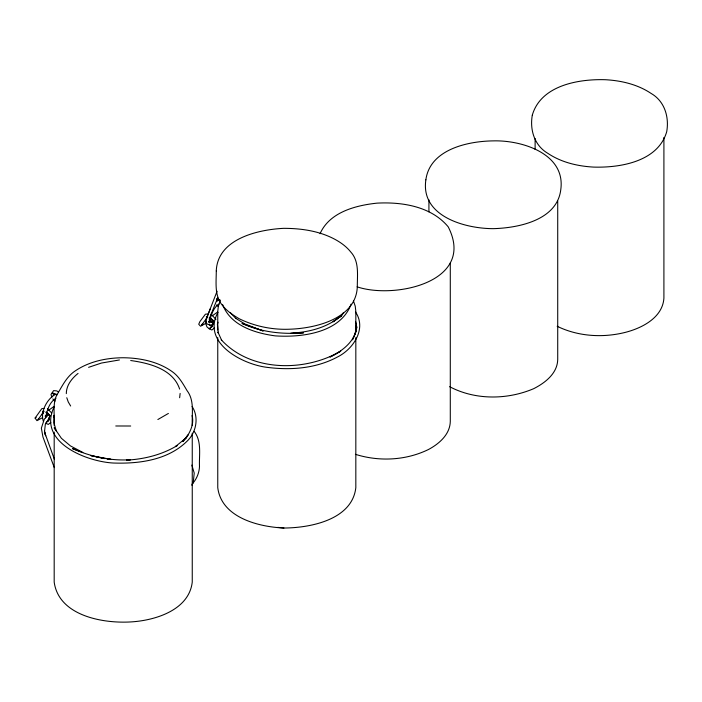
<?xml version="1.0" encoding="UTF-8"?>
<svg xmlns="http://www.w3.org/2000/svg" width="702" height="702" viewBox="0 0 702 702"><rect width="100%" height="100%" fill="white"/><g stroke="black" fill="none" stroke-linecap="round" stroke-linejoin="round"><path stroke-width="1.05" d="M192.251 433.169L192.251 582.107C189.057 609.81 155.967 620.164 132.23 621.832C104.124 623.876 58.898 616.303 54.186 582.107L54.186 432.072M192.251 425.509C191.734 413.847 194.726 400.57 186.995 390.54C182.924 383.678 179.001 376.465 172.341 371.735C158.178 361.574 140.347 357.932 123.183 357.748C106.02 357.844 88.285 361.609 74.105 371.683C65.909 377.65 61.723 387.083 56.537 395.472C52.352 404.922 54.888 415.549 54.186 425.509M217.76 337.636L217.76 487.671C221.481 517.716 258.845 526.939 283.95 528.018C310.056 527.922 352.158 519.892 355.826 487.671L355.826 337.636M217.76 329.975L217.76 311.355L218.348 306.151L220.112 301.035M355.826 332.16L355.826 311.355L355.23 306.16L353.475 301.035M450.289 262.969L450.289 421.472C450 434.433 439.189 443.761 428.58 449.447C406.081 460.486 379.203 461.846 355.396 454.308M557.721 200.947L557.721 359.45C557.441 373.455 545.121 382.853 533.731 388.662C507.274 399.938 475.28 400.245 449.613 386.679M663.908 137.452L663.908 298.139C662.627 318.067 641.137 328.562 624.157 332.66C601.991 337.978 577.764 336.337 557.177 326.281M66.304 393.638C66.304 385.31 71.823 378.396 78.045 373.429M44.542 431.125L45.648 435.802L44.489 431.949L45.323 424.377L49.386 417.532M179.642 397.736L180.133 393.427M45.56 417.848C46.929 410.723 49.324 402.185 55.958 398.297M209.415 321.56C211.144 315.338 213.224 307.792 218.91 304.054M208.898 324.368L212.057 326.676L213.39 321.051L210.512 317.866M351.079 304.15C340.698 332.906 301.606 337.697 275.184 335.863C254.887 333.125 230.598 325.631 222.657 304.694M217.989 322.218L217.409 324.28L218.322 333.16L217.945 332.099L221.718 340.426L221.279 339.803C250.746 371.999 304.721 372.13 340.733 351.167L330.01 357.02C342.26 351.14 355.3 341.26 356.844 326.746L354.37 335.854L352.86 339.022M53.589 417.041L54.124 415.33L53.861 422.771L56.335 431.019L54.203 427.729L61.407 438.302L70.49 445.937L82.836 452.43L72.508 448.604C90.821 456.677 110.477 461.038 130.528 459.731L126.544 460.135C144.217 459.196 161.916 454.808 177.158 445.603L175.368 446.621L186.048 437.978L182.862 441.523M320.051 233.731C329.484 212.171 355.642 205.396 377.035 203.141C402.185 201.799 431.256 206.379 448.209 226.834C476.377 281.993 394.559 299.482 357.09 286.828M217.085 291.225L205.642 320.612L206.879 323.903L210.152 325.184L212.838 324.421M210.416 308.503L206.063 319.647L205.774 323.719L206.95 326.904L209.266 328.817L211.907 329.993L214.391 327.948M217.734 297.745L209.284 318.769L209.442 322.938L209.003 321.656L212.838 322.244L211.328 322.034L213.759 320.27M212.057 326.676L213.39 321.051L209.284 317.708M352.483 339.821L355.449 333.16L356.353 324.35L355.545 321.411M191.874 485.275L193.243 482.52L194.217 473.104L191.874 465.084M38.452 418.734L38.005 419.629L44.147 411.214L42.743 411.328M186.653 437.1C190.839 430.923 194.164 423.034 192.076 415.523M186.118 437.995L187.943 434.986L182.853 441.426M218.006 312.241C201.088 343.059 243.015 364.803 267.927 367.453C291.523 370.384 316.444 368.357 337.662 356.888C353.343 349.008 366.795 328.843 355.598 312.092M54.37 406.44C36.785 441.742 85.749 461.495 113.224 463.022C139.075 463.934 167.875 460.179 187.118 441.146C196.297 432.432 199.21 417.278 192.076 406.458M343.497 312.565L341.681 315.128L333.081 321.797L341.655 315.409L340.259 316.76M42.506 417.699L36.952 420.656L35.1 418.059L41.83 408.643L44.015 408.424M192.067 484.152C196.542 479.361 199.236 473.008 199.491 466.453C198.956 454.756 202.027 441.33 194.121 431.326M340.356 316.795L342.743 314.005M48.473 414.759L44.331 419.094L41.357 428.132L42.945 436.969L54.291 467.593M217.839 299.447L216.567 300.596L218.84 299.535L216.839 298.894M50.816 422.385L48.341 424.429L45.691 423.253L49.175 419.55L49.816 415.487L46.937 412.302M54.045 406.388L48.447 410.416M211.363 327.211L209.266 328.817L212.75 325.114L213.329 321.332L210.214 317.673M341.655 315.409C327.676 327.509 309.003 332.336 290.874 333.125M212.46 315.698L217.55 312.057M35.1 418.059L36.127 417.33M41.4 414.671L43.155 413.425M168.392 413.443L157.853 419.533M48.587 414.005L45.086 416.137M208.476 321.832L211.065 320.296M56.178 394.015C47.245 398.262 39.961 411.96 43.375 421.34M216.9 301.237L219.691 299.622M205.87 323.332L200.553 326.228L198.719 324.263L199.903 321.586L205.405 314.206L207.511 313.987M53.019 395.042L54.765 394.243M88.592 367.339L101.474 363.039L119.428 359.959M206.318 316.892L207.704 316.769L201.571 325.202L202.571 323.648L202.975 324.315M130.686 426.009L115.76 425.982M292.988 333.134L303.527 332.827C282.555 334.512 261.241 332.221 241.979 323.429L263.241 330.993L244.98 324.034L235.767 318.366M277.773 527.386L283.95 528.018M107.573 458.968L110.74 459.31L91.041 455.677M208.661 321.604L212.838 322.244M130.712 360.53C149.193 363.118 173.069 369.059 179.642 389.092M91.146 455.695L104.405 458.625M54.791 393.638L52.264 393.015L57.002 394.945M216.76 298.92L220.437 300.316M58.591 392.006L56.73 390.9L53.598 390.628L51.018 394.436L51.79 397.271M45.709 412.144L49.816 415.487L48.491 421.112L49.754 415.768L46.639 412.109M52.825 398.92L55.177 401.017M210.977 314.224L216.005 319.296M47.403 408.661L51.711 413.004M230.265 312.565L235.802 318.383M216.751 304.817L218.111 306.511M70.648 406.01L68.243 401.93L66.787 397.718M44.489 431.949L54.475 459.512M535.117 138.548L535.117 149.482M428.922 199.859L428.922 211.881M216.277 270.919C216.269 282.748 214.224 296.174 222.806 305.818C227.202 311.328 233.169 315.172 239.163 318.726C254.87 326.36 272.429 329.966 289.873 329.203C315.724 328.299 356.142 318.717 357.309 286.714C357.248 274.982 359.45 261.495 350.763 251.992C346.384 246.507 340.637 242.365 334.477 239.092C318.936 230.888 301.132 228.361 283.74 228.334C257.915 229.598 217.506 238.855 216.277 270.919M425.868 179.826C420.358 216.435 465.25 228.677 493.392 228.659C518.69 227.939 557.169 220.156 560.784 189.619C565.812 153.633 521.77 140.058 493.322 140.883C467.62 141.181 429.931 149.465 425.868 179.826M532.309 115.128C529.65 129.826 534.45 145.516 547.841 153.343C561.293 162.381 577.606 166.207 593.62 167.094C620.489 167.901 658.072 161.539 666.707 131.722C669.322 117.076 664.636 101.211 651.175 93.48C637.723 84.451 621.41 80.59 605.396 79.721C578.536 78.861 540.909 85.346 532.309 115.128"/></g></svg>
